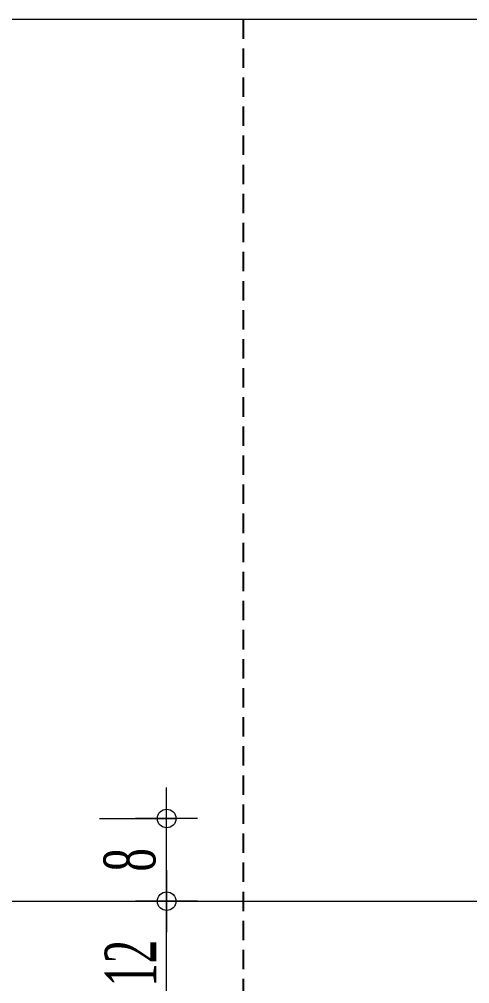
# Model space of a CAD drawing. Extents: x 775040 to 808375, y 4159409 to 4163651.
# Drawn here: x 807073.4 to 807117, y 4160637.2 to 4160730.5 of the extents above; entities that cross this region are included whole.
import ezdxf

# ---------------------------------------------------------------- set-up
doc = ezdxf.new("R2010")
doc.units = 0
doc.header["$MEASUREMENT"] = 0
doc.header["$PDMODE"] = 3
doc.linetypes.add('DASHED2', pattern=[0.1875, 0.125, -0.0625])
doc.linetypes.add('DUZ', pattern=[500, 500])
doc.layers.get('0').update_dxf_attribs({"linetype": 'DUZ'})
for name, color, linetype, lineweight in [('05-DIM', 142, 'Continuous', 20), ('İÇ OLÇU', 31, 'Continuous', 18), ('KESIK020-05', 2, 'Continuous', 20)]:
    doc.layers.add(name, color=color, linetype=linetype, lineweight=lineweight)
doc.layers.add('hidden', color=4, linetype='DASHED2')
doc.styles.add('DIN', font='times.ttf', dxfattribs={"width": 0.6})
doc.dimstyles.new('20', dxfattribs={"dimtxt": 4, "dimasz": 5, "dimexe": 0.03, "dimexo": 0, "dimgap": 0, "dimtad": 0, "dimdec": 0, "dimlfac": 100, "dimzin": 9, "dimdsep": 46, "dimtxsty": 'DIN', "dimblk": 'NOKTA', "dimcen": 0, "dimclrt": 2, "dimadec": 0, "dimazin": 0, "dimtm": 0.1, "dimtfac": 2, "dimtdec": 0, "dimtix": 1, "dimtmove": 2, "dimatfit": 3, "dimldrblk": 'NOKTA', "dimfxl": 0, "dimtvp": 0.7000000000000001, "dimtolj": 1, "dimtzin": 9, "dimarcsym": 0})

# ---------------------------------------------------------------- blocks, each defined once
blk = doc.blocks.new('NOKTA')
for p, q in [((0, -1), (0, 1)), ((-1, 0), (1, 0))]:
    blk.add_line(p, q)
blk.add_circle((0, 0), 0.3)
blk = doc.blocks.new('*D37')
at = {"layer": '05-DIM', "color": 0, "lineweight": -2, "transparency": 16777216}
for p, q in [((64854.92374552925, -4613.058420134596), (64862.41024255815, -4613.058420134596)), ((64861.41024255815, -4618.058420134594), (64861.41024255815, -4616.058420134596)), ((64856.41024255815, -4621.058420134594), (64860.41024255815, -4621.058420134594))]:
    blk.add_line(p, q, dxfattribs=at)
at = {"layer": 'Defpoints', "color": 0, "transparency": 16777216}
for p in [(64849.92374552925, -4613.058420134596), (64861.41024255815, -4613.058420134596), (64861.41024255815, -4621.058420134594)]:
    blk.add_point(p, dxfattribs=at)
at = {"layer": '05-DIM', "color": 0, "lineweight": -2, "transparency": 16777216, "xscale": 3, "yscale": 3, "zscale": 3}
for p, rotation in [((64861.41024255815, -4613.058420134596), 90), ((64861.41024255815, -4621.058420134594), 270)]:
    blk.add_blockref('NOKTA', p, dxfattribs=dict(at, rotation=rotation))
at = {"layer": '05-DIM', "color": 45, "transparency": 16777216, "insert": (64857.84968019334, -4617.058420134584), "char_height": 5, "attachment_point": 5, "rotation": 90, "style": 'DIN'}
blk.add_mtext('\\A1;8', dxfattribs=at)
blk = doc.blocks.new('*D38')
at = {"layer": '05-DIM', "color": 0, "lineweight": -2, "transparency": 16777216}
for p, q in [((64856.41024255815, -4621.058420134594), (64860.41024255815, -4621.058420134594)), ((64861.41024255815, -4630.058420134594), (64861.41024255815, -4624.058420134594)), ((64864.84060094458, -4633.058420134594), (64862.41024255815, -4633.058420134594))]:
    blk.add_line(p, q, dxfattribs=at)
at = {"layer": 'Defpoints', "color": 0, "transparency": 16777216}
for p in [(64861.41024255815, -4621.058420134594), (64861.41024255815, -4621.058420134594), (64859.84060094458, -4633.058420134594)]:
    blk.add_point(p, dxfattribs=at)
at = {"layer": '05-DIM', "color": 0, "lineweight": -2, "transparency": 16777216, "xscale": 3, "yscale": 3, "zscale": 3}
for p, rotation in [((64861.41024255815, -4621.058420134594), 90), ((64861.41024255815, -4633.058420134594), 270)]:
    blk.add_blockref('NOKTA', p, dxfattribs=dict(at, rotation=rotation))
at = {"layer": '05-DIM', "color": 45, "transparency": 16777216, "insert": (64857.91024255815, -4627.058420134583), "char_height": 5, "attachment_point": 5, "rotation": 90, "style": 'DIN'}
blk.add_mtext('\\A1;12', dxfattribs=at)
blk = doc.blocks.new('ETHYT')
at = {"color": 23}
blk.add_lwpolyline([(64839.49624320568, -4633.058420134596), (64839.49624320568, -4621.058420134596), (64907.79161348495, -4621.058420134594), (64907.79161348495, -4633.058420134594)], close=True, dxfattribs=at)
at = {"layer": 'hidden', "ltscale": 15}
blk.add_line((64868.80058167764, -4535.761075365997), (64868.80058167764, -4639.058420134596), dxfattribs=at)
at = {"layer": 'KESIK020-05'}
blk.add_line((64766.59182146157, -4535.761075365997), (64908.13664612907, -4535.761075365997), dxfattribs=at)
at = {"layer": '05-DIM'}
for base, p1, p2, picture, middle in [((64861.41024255815, -4613.058420134596), (64861.41024255815, -4621.058420134594), (64849.92374552925, -4613.058420134596), '*D37', (64857.84968019334, -4617.058420134584)), ((64861.41024255815, -4621.058420134594), (64859.84060094458, -4633.058420134594), (64861.41024255815, -4621.058420134594), '*D38', (64857.91024255815, -4627.058420134583))]:
    dim = blk.add_linear_dim(base=base, p1=p1, p2=p2, angle=90, dimstyle='20', override={"dimtxt": 5, "dimasz": 3, "dimexe": 1, "dimexo": 5, "dimdec": 2, "dimlfac": 1, "dimclrt": 45, "dimtdec": 2}, dxfattribs=at)
    dim.commit()
    dim.dimension.update_dxf_attribs({"geometry": picture, "text_midpoint": middle})

msp = doc.modelspace()

# ---------------------------------------------------------------- block references
at = {"layer": 'İÇ OLÇU'}
msp.add_blockref('ETHYT', (742226.292255496, 4165266.247896309), dxfattribs=at)

doc.saveas('drawing.dxf')
